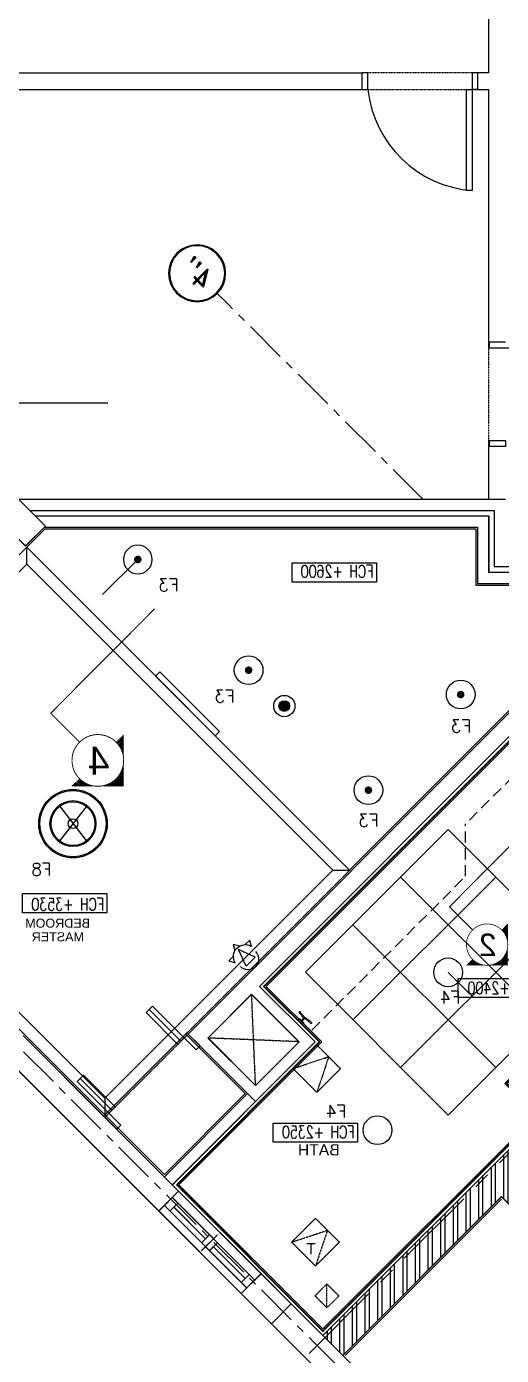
# Model space of a CAD drawing. Header units: millimetres. Extents: x 186805 to 449048, y 2167 to 51540.
# Drawn here: x 365461 to 369695, y 8753 to 20594 of the extents above; entities that cross this region are included whole.
import ezdxf
from ezdxf.enums import TextEntityAlignment as Align

# ---------------------------------------------------------------- set-up
doc = ezdxf.new("R2010")
doc.units = ezdxf.units.MM
for name, pattern in [('BC$0$DASHDOT2', [0.5, 0.25, -0.125, 0, -0.125]), ('BC$0$HIDDEN', [0.375, 0.25, -0.125]), ('BC$0$XR-BAS2-BLOCK-B$1$CENTER', [2, 1.25, -0.25, 0.25, -0.25]), ('CENTER', [2, 1.25, -0.25, 0.25, -0.25]), ('HIDDEN', [0.375, 0.25, -0.125]), ('HIDDEN2', [0.1875, 0.125, -0.0625]), ('PHANTOM2', [1.25, 0.625, -0.125, 0.125, -0.125, 0.125, -0.125]), ('TYPICAL.FLR HVAC DUCTING_xref(NID-R5-MO)$0$TYPICAL FLR.-HVAC_xref$0$HIDDEN', [0.375, 0.25, -0.125])]:
    doc.linetypes.add(name, pattern=pattern)
doc.layers.get('0').update_dxf_attribs({"linetype": 'CONTINUOUS'})
for name, color, linetype, lineweight in [('0-60x60-C', 3, 'CONTINUOUS', 13), ('ACCESS PANEL', 170, 'CONTINUOUS', 30), ('BC$0$0-tiles', 9, 'CONTINUOUS', 5), ('line', 1, 'CONTINUOUS', 18), ('NAK_dim', 8, 'CONTINUOUS', 50), ('wall', 4, 'CONTINUOUS', 25)]:
    doc.layers.add(name, color=color, linetype=linetype, lineweight=lineweight)
for name, color, linetype in [('0-cornice-C', 3, 'CONTINUOUS'), ('0TG-grid', 9, 'CENTER'), ('0TG-opening indicator', 8, 'PHANTOM2'), ('0TG-text', 4, 'CONTINUOUS'), ('A-ABOVE DOOR', 1, 'HIDDEN2'), ('A-CONC-BLDG', 6, 'CONTINUOUS'), ('a-door', 4, 'CONTINUOUS'), ('a-wall', 140, 'CONTINUOUS'), ('A-WIND', 4, 'CONTINUOUS'), ('ACCESS PANEL-TEMP', 5, 'CONTINUOUS'), ('ALAN', 6, 'CONTINUOUS'), ('BC$0$SHORE-AXE$0$A-SYMBOLS', 55, 'CONTINUOUS'), ('BC-dim', 1, 'CONTINUOUS'), ('BC-TILES', 2, 'CONTINUOUS'), ('dimension', 7, 'CONTINUOUS'), ('E-ARMATUR', 2, 'CONTINUOUS'), ('E-LITE-CLUG', 2, 'CONTINUOUS'), ('MEP', 16, 'CONTINUOUS'), ('SHADOW LINE', 151, 'CONTINUOUS'), ('SITE SURVEY ROOM$0$SITE SURVEY ROOM$0$DECORATIVE DETAILS-1$0$WALL FIXTURE DETAILS$0$ECO-WORLD DETAILS$0$FINAL ECO-1#$0$REV ECO$0$FINAL DRGS1$0$REFER', 7, 'CONTINUOUS'), ('TC-FLOORING', 41, 'CONTINUOUS'), ('TEXT', 3, 'CONTINUOUS'), ('txt1', 4, 'CONTINUOUS'), ('XR-3117-TF-$0$e-lite-iden', 61, 'CONTINUOUS'), ('XR-3117-TF-$0$e-lite-numb', 61, 'CONTINUOUS')]:
    doc.layers.add(name, color=color, linetype=linetype)
doc.layers.add('D-ACC 100MM ABOVE CEILING', color=7, linetype='CONTINUOUS', true_color=0xff8514)
doc.styles.add('BC$0$SHORE-AXE$0$ROMAND', font='ROMAND')
doc.styles.add('BW.B$0$SAS', font='sanss___.ttf')
doc.styles.add('ROMANS_075', font='romans.shx', dxfattribs={"width": 0.75})
doc.styles.add('XR-3117-TF-$0$E100', font='simplex.shx', dxfattribs={"height": 220})
doc.styles.add('XR-3117-TF-$0$e80', font='simplex.shx', dxfattribs={"height": 0.22})

# ---------------------------------------------------------------- blocks, each defined once
blk = doc.blocks.new('A$C7C4A1575')
at = {"layer": 'A-ABOVE DOOR', "color": 8, "linetype": 'Continuous'}
for p, q in [((81647, 42228), (82383, 41493)), ((81471, 42051), (82206, 41316))]:
    blk.add_line(p, q, dxfattribs=at)
at = {"layer": 'A-ABOVE DOOR', "color": 8}
for p, q in [((82121, 39916), (82864, 40658)), ((79442, 33750), (79442, 34750)), ((80572, 31500), (79542, 31500)), ((79542, 31350), (80572, 31350))]:
    blk.add_line(p, q, dxfattribs=at)
at = {"layer": 'A-CONC-BLDG', "color": 8}
for points in [[(81379, 42497), (81202, 42320), (80495, 43027), (80671, 43204)], [(83571, 35567), (86293, 32845), (86116, 32668), (83394, 35390)]]:
    blk.add_lwpolyline(points, close=True, dxfattribs=at)
at = {"layer": 'a-door', "color": 8, "lineweight": -3}
blk.add_line((82468, 39697), (82439, 39668), dxfattribs=at)
for points in [[(83111, 40340), (82722, 40729), (82757, 40764), (82863, 40658)], [(83083, 40312), (83054, 40283), (82772, 40566), (82863, 40658)], [(82800, 40595), (83083, 40312), (83111, 40340)], [(82439, 39668), (82050, 40057), (82015, 40022), (82121, 39916), (82185, 39979)]]:
    blk.add_lwpolyline(points, dxfattribs=at)
blk.add_lwpolyline([(82213, 40008), (82185, 39979), (82468, 39697), (82496, 39725)], close=True, dxfattribs=at)
at = {"layer": 'a-door', "color": 8}
for points in [[(79288, 34680), (79288, 34630), (79438, 34630), (79438, 34680)], [(79438, 33750), (79438, 33800), (78488, 33800)], [(79538, 31350), (79588, 31350), (79588, 32400)], [(79588, 32400), (79638, 32400), (79638, 31500), (79588, 31500)], [(79538, 31500), (79588, 31500)], [(80568, 31500), (80518, 31500), (80518, 31350), (80568, 31350)]]:
    blk.add_lwpolyline(points, dxfattribs=at)
blk.add_arc((79513, 31392), 1011, 6.128, 85.7504, dxfattribs=at)
at = {"layer": 'a-wall', "color": 8}
for p, q in [((80742, 42780), (79328, 41365)), ((80919, 42603), (78974, 40658)), ((81647, 42228), (81377, 42498)), ((81202, 42320), (81471, 42051)), ((81471, 42051), (81647, 42228)), ((79328, 41365), (79024, 41669)), ((82383, 41493), (82206, 41316)), ((83769, 40107), (82383, 41493)), ((80990, 39986), (82262, 41259)), ((82206, 41316), (83592, 39930)), ((81591, 40446), (82333, 41189)), ((82121, 39916), (81520, 40517)), ((81131, 39986), (81520, 40375)), ((81944, 39951), (81520, 40375)), ((82121, 39916), (79205, 37000)), ((81485, 39492), (80990, 39986)), ((81131, 39986), (81555, 39562)), ((81555, 39562), (81944, 39951)), ((79143, 37150), (81485, 39492)), ((79542, 35900), (78181, 35900)), ((79542, 35400), (79542, 35900)), ((79442, 35800), (78005, 35800)), ((79442, 35300), (79442, 35800)), ((79392, 35750), (78026, 35750)), ((79392, 35250), (79392, 35750)), ((79442, 35300), (83484, 35300)), ((83404, 35400), (79542, 35400)), ((83534, 35250), (79392, 35250)), ((83634, 35150), (79292, 35150)), ((79442, 34680), (79442, 35150)), ((79292, 34680), (79442, 34680)), ((79292, 33750), (79442, 33750)), ((79442, 31500), (79442, 33750)), ((79542, 31500), (79442, 31500)), ((79542, 31350), (79542, 31500)), ((84100, 31500), (80572, 31500)), ((80572, 31350), (80572, 31500)), ((79442, 31350), (79542, 31350)), ((79442, 30150), (79442, 31350)), ((84040, 31350), (80572, 31350))]:
    blk.add_line(p, q, dxfattribs=at)
at = {"layer": 'A-WIND', "color": 8}
for p, q in [((82333, 41443), (81598, 42179)), ((82262, 41372), (81527, 42108)), ((81577, 42058), (81647, 42129)), ((81612, 42094), (81895, 41811)), ((81859, 41775), (81930, 41846)), ((82001, 41846), (81859, 41705)), ((81930, 41705), (82001, 41775)), ((81965, 41740), (82248, 41457)), ((82213, 41422), (82284, 41493))]:
    blk.add_line(p, q, dxfattribs=at)
at = {"layer": 'ALAN', "color": 8}
blk.add_lwpolyline([(60643, 30034), (61969, 31360), (62004, 31324), (63418, 32739), (63383, 32774), (64695, 34086), (64695, 45150), (65870, 45150), (65870, 45100), (67870, 45100), (67870, 45150), (69570, 45150), (69570, 45100), (71570, 45100), (71570, 45150), (73270, 45150), (73270, 45100), (75270, 45100), (75270, 45150), (75543, 45150), (75686, 45007), (76075, 45396, -2.414214), (78479, 45396), (83783, 40093)], format="xyb", dxfattribs=at)
at = {"layer": 'D-ACC 100MM ABOVE CEILING', "color": 8}
blk.add_line((81591, 40446), (82333, 41189), dxfattribs=at)
at = {"layer": 'txt1', "color": 8}
blk.add_line((84105, 34291), (82836, 34291), dxfattribs=at)
blk = doc.blocks.new('A$C32DD6ECA')
at = {"layer": '0-60x60-C', "color": 16, "xscale": 0.04183124983683228, "yscale": 0.04183124983683228, "zscale": 0.04183124983683228, "rotation": 180}
blk.add_blockref('A$C7C4A1575', (4397.08, 2202.64), dxfattribs=at)
blk = doc.blocks.new('XR-3117-TF-$0$spot')
at = {"layer": 'MEP', "const_width": 31.1}
blk.add_lwpolyline([(-18, 0, 1), (18, 0, 1)], format="xyb", close=True, dxfattribs=at)
at = {"layer": 'MEP'}
blk.add_circle((0, 0), 128, dxfattribs=at)
at = {"layer": 'XR-3117-TF-$0$e-lite-iden', "style": 'XR-3117-TF-$0$E100'}
blk.add_attdef('TYPE', text='', height=220, dxfattribs=at).set_placement((541, -266), align=Align.MIDDLE)
at = {"layer": 'XR-3117-TF-$0$e-lite-numb', "style": 'XR-3117-TF-$0$e80'}
blk.add_attdef('NO', text='', height=200, dxfattribs=at).set_placement((281, 269), align=Align.MIDDLE)
blk = doc.blocks.new('W3')
at = {"layer": 'A-WIND'}
for p, q in [((-1020, 180), (20, 180)), ((-950, 80), (-950, 180)), ((-550, 130), (-950, 130)), ((-550, 80), (-550, 180)), ((-500, 230), (-500, 30)), ((-450, 80), (-450, 180)), ((-50, 130), (-450, 130)), ((-50, 80), (-50, 180)), ((-1020, 80), (20, 80))]:
    blk.add_line(p, q, dxfattribs=at)
blk = doc.blocks.new('BERTOCCI TOWEL RING TOP VIEW')
at = {"layer": 'line', "color": 1, "linetype": 'Continuous', "ltscale": 2}
for p, q in [((-15, 4), (-46, 3)), ((-15, -4), (-46, -5))]:
    blk.add_line(p, q, dxfattribs=at)
at = {"layer": 'line', "color": 1, "linetype": 'Continuous', "ltscale": 2, "flags": 128}
for points in [[(-63, 66, -0.109766), (-59, -28, 0.024849), (-63, -60, 0.015995)], [(-53, -76, -0.030906), (-49, -30, 0.10881), (-53, 68)], [(-63, -60, 0.006432), (-63, -75)]]:
    blk.add_lwpolyline(points, format="xyb", dxfattribs=at)
at = {"layer": 'line', "color": 1, "linetype": 'Continuous', "ltscale": 2}
blk.add_lwpolyline([(-16, 23), (5, 24), (6, -25), (-14, -25)], close=True, dxfattribs=at)
for centre, major_axis, ratio, start_param, end_param in [((-58, 67), (-1.23, 6.26), 0.78329, -1.570783, 1.570807), ((-58, -76), (-0.21, -6.63), 0.754264, 4.712389, 7.853982)]:
    blk.add_ellipse(centre, major_axis=major_axis, ratio=ratio, start_param=start_param, end_param=end_param, dxfattribs=at)
blk = doc.blocks.new('BC$0$SHORE-AXE$0$A-SYM18')
at = {"color": 0, "linetype": 'ByBlock'}
blk.add_line((0, 266), (0, 0), dxfattribs=at)
for radius in [508, 500, 492]:
    blk.add_circle((0, 774), radius, dxfattribs=at)
at = {"color": 0, "linetype": 'ByBlock', "style": 'BC$0$SHORE-AXE$0$ROMAND'}
blk.add_attdef('AXE_NUMBER', text='', height=360, dxfattribs=at).set_placement((0, 774), align=Align.MIDDLE)
blk = doc.blocks.new('F33')
at = {"layer": 'E-ARMATUR', "color": 16, "const_width": 31.1}
blk.add_lwpolyline([(-18, 0, 1), (18, 0, 1)], format="xyb", close=True, dxfattribs=at)
at = {"layer": 'E-ARMATUR', "color": 16}
blk.add_circle((0, 0), 128, dxfattribs=at)
blk = doc.blocks.new('f44')
at = {"layer": 'E-ARMATUR', "color": 16}
blk.add_circle((0, 0), 128, dxfattribs=at)
blk = doc.blocks.new('F66')
at = {"layer": 'E-ARMATUR'}
h = blk.add_hatch(color=16, dxfattribs=at)
h.paths.add_polyline_path([(-295, 0, -0.414214), (0, 295), (0, 305, 0.414214), (-305, 0, 0.414214), (0, -305), (0, -295, -0.414214)])
h.paths.add_polyline_path([(-195, 0, -0.414214), (0, 195), (0, 205, 0.414214), (-205, 0, 0.414214), (0, -205), (0, -195, -0.414214)], flags=17)
h = blk.add_hatch(color=16, dxfattribs=at)
h.paths.add_polyline_path([(195, 0), (205, 0, 0.414214), (0, 205), (0, 195, -0.414214)], flags=17)
h.paths.add_polyline_path([(295, 0), (305, 0, 0.414214), (0, 305), (0, 295, -0.414214)])
h = blk.add_hatch(color=16, dxfattribs=at)
h.paths.add_polyline_path([(205, 0), (195, 0, -0.414214), (0, -195), (0, -205, 0.414214)])
h.paths.add_polyline_path([(305, 0), (295, 0, -0.414214), (0, -295), (0, -305, 0.414214)])
at = {"layer": 'E-ARMATUR', "color": 16}
for p, q in [((124, -163), (-125, 162)), ((-125, -162), (125, 162))]:
    blk.add_line(p, q, dxfattribs=at)
for radius in [305, 295, 205, 195, 43.2]:
    blk.add_circle((0, 0), radius, dxfattribs=at)
blk = doc.blocks.new('A$C35C014DB')
h = blk.add_hatch()
h.set_pattern_fill('ANSI32', color=8, scale=300, angle=45, style=0)
h.set_pattern_definition([(270, (-1113830.39, -68292.97), (-112.5, -2e-14), []), (270, (-1113792.89, -68330.47), (-112.5, -2e-14), [])])
h.paths.add_polyline_path([(16842.4, 6045.2), (16807.1, 6009.8), (14844.9, 7972), (14880.2, 8007.4)])
h.paths.add_polyline_path([(14947.4, 6978.5), (14770.6, 7155.3), (15074.7, 7459.4), (14703.4, 7830.6), (14844.9, 7972), (16807.1, 6009.8), (16665.7, 5868.4), (15251.4, 7282.6)])
at = {"layer": 'MEP'}
h = blk.add_hatch(color=256, dxfattribs=at)
edge = h.paths.add_edge_path()
edge.add_ellipse((17187.4, 11655), major_axis=(-38.8, -27.2), ratio=1, start_angle=0, end_angle=360, ccw=False)
at = {"layer": 'SITE SURVEY ROOM$0$SITE SURVEY ROOM$0$DECORATIVE DETAILS-1$0$WALL FIXTURE DETAILS$0$ECO-WORLD DETAILS$0$FINAL ECO-1#$0$REV ECO$0$FINAL DRGS1$0$REFER'}
h = blk.add_hatch(dxfattribs=at)
h.set_pattern_fill('ANSI31', color=8, scale=82.345676, angle=181.12912, style=0)
h.set_pattern_definition([(313.87088, (22417.157, 8786.662), (-7.42041, -7.13356), [])])
h.paths.add_polyline_path([(18817.7, 10941.7, -0.3336055), (18621.5, 11137.1), (18622, 10941.3)])
h.paths.add_polyline_path([(18686.4, 11332.8), (18621, 11397.9), (18621.4, 11202.1, -0.1624033)])
h.paths.add_polyline_path([(19078.5, 10942.3), (19013.1, 11007.4, -0.1624033), (18882.7, 10941.9)])
h.paths.add_polyline_path([(18500.6, 11360), (18605.1, 11465), (18657.2, 11413.1), (18552.7, 11308.2)], flags=9)
h = blk.add_hatch(dxfattribs=at)
h.set_pattern_fill('ANSI31', color=8, scale=65.876541, angle=181.12912, style=0)
h.set_pattern_definition([(313.87088, (18232.939, 7622.172), (-5.936328, -5.706848), [])])
h.paths.add_polyline_path([(15353.4, 9346.2, -0.3336055), (15196.4, 9502.5), (15196.8, 9345.9)])
h.paths.add_polyline_path([(15248.3, 9659.1), (15196, 9711.1), (15196.3, 9554.5, -0.1624033)])
h.paths.add_polyline_path([(15562, 9346.7), (15509.7, 9398.8, -0.1624033), (15405.4, 9346.3)])
h.paths.add_polyline_path([(15099.7, 9680.9), (15183.3, 9764.8), (15225, 9723.4), (15141.3, 9639.4)], flags=9)
at = {"color": 8, "linetype": 'BC$0$HIDDEN', "ltscale": 400}
for p, q in [((14724.1, 11451.5), (15571.2, 10604.5)), ((15571.2, 10137.8), (15571.2, 10604.5)), ((16941.4, 8767.5), (15571.2, 10137.8))]:
    blk.add_line(p, q, dxfattribs=at)
at = {"color": 9}
blk.add_lwpolyline([(18256.7, 7480.6), (21664.9, 10888.8), (19320.8, 13232.9), (15480.1, 13232.9), (15480.1, 12732.9), (14110.5, 12732.9), (12284.6, 10907), (13111.9, 10079.7), (14695.2, 11662.9), (15134.9, 11662.9), (18065.7, 8732.2), (17535.4, 8201.8)], close=True, dxfattribs=at)
at = {"layer": '0-60x60-C', "color": 2}
for p, q in [((14453.9, 9282.2), (15726.7, 10555)), ((16999.5, 9282.2), (15726.7, 10555)), ((15726.7, 8009.4), (14453.9, 9282.2)), ((16999.5, 9282.2), (15726.7, 8009.4))]:
    blk.add_line(p, q, dxfattribs=at)
at = {"layer": '0-60x60-C', "color": 1}
for p, q in [((16151, 10130.7), (14878.2, 8857.9)), ((16575.2, 8857.9), (15302.5, 10130.7)), ((16151, 8433.7), (14878.2, 9706.5)), ((16575.2, 9706.5), (15302.5, 8433.7))]:
    blk.add_line(p, q, dxfattribs=at)
at = {"layer": '0-cornice-C', "color": 1}
for p, q in [((19483.5, 13070.3), (16605.6, 10192.3)), ((19483.5, 12920.4), (19483.5, 13070.3)), ((16755.5, 10192.3), (16605.6, 10192.3)), ((18055.1, 8742.8), (18798.1, 7999.9)), ((18787, 8160.8), (18787, 8010.9)), ((18787, 8152.3), (18787, 8010.9))]:
    blk.add_line(p, q, dxfattribs=at)
blk.add_lwpolyline([(19483.5, 12920.4), (16755.5, 10192.3), (18787, 8160.8), (21515, 10888.8)], close=True, dxfattribs=at)
at = {"layer": '0TG-grid', "linetype": 'BC$0$XR-BAS2-BLOCK-B$1$CENTER', "ltscale": 300}
for p, q in [((15951.4, 13497.9), (17691, 15237.5)), ((11609.8, 671.1), (22039.7, 11101))]:
    blk.add_line(p, q, dxfattribs=at)
at = {"layer": '0TG-grid', "linetype": 'BC$0$XR-BAS2-BLOCK-B$1$CENTER', "ltscale": 600}
blk.add_line((18663.2, 4189), (9081.9, 13770.3), dxfattribs=at)
at = {"layer": '0TG-opening indicator', "color": 1}
for p, q in [((17443.5, 8272.5), (17478.8, 9085.7)), ((17056.5, 8663.4), (17867.7, 8696.8))]:
    blk.add_line(p, q, dxfattribs=at)
at = {"layer": 'A-ABOVE DOOR', "linetype": 'Continuous'}
for p, q in [((17394, 6596.7), (18129.4, 7332.1)), ((17570.8, 6419.9), (18306.1, 7155.3))]:
    blk.add_line(p, q, dxfattribs=at)
at = {"layer": 'A-CONC-BLDG'}
blk.add_lwpolyline([(19857.6, 13797.9), (19317.3, 13257.6), (19494.1, 13080.9), (20034.4, 13621.2)], dxfattribs=at)
blk.add_lwpolyline([(17302.1, 6151.2), (17125.3, 6328), (16418.2, 5620.9), (16594.9, 5444.1)], close=True, dxfattribs=at)
at = {"layer": 'ACCESS PANEL', "linetype": 'HIDDEN', "ltscale": 0.4}
for p, q in [((17109.9, 8424.2), (16791.7, 8530.3)), ((16791.7, 8530.3), (16897.7, 8212.1))]:
    blk.add_line(p, q, dxfattribs=at)
at = {"layer": 'ACCESS PANEL', "linetype": 'HIDDEN2', "ltscale": 1.5}
blk.add_lwpolyline([(16685.6, 8424.2), (16897.7, 8212.1), (17109.9, 8424.2), (16897.7, 8636.3)], close=True, dxfattribs=at)
at = {"layer": 'ACCESS PANEL-TEMP', "linetype": 'HIDDEN2', "ltscale": 1.5}
for p, q in [((17121.2, 6877.3), (16803, 6983.3)), ((16803, 6983.3), (16909, 6665.1))]:
    blk.add_line(p, q, dxfattribs=at)
blk.add_lwpolyline([(16696.9, 6877.3), (16909, 6665.1), (17121.2, 6877.3), (16909, 7089.4)], close=True, dxfattribs=at)
at = {"layer": 'BC$0$0-tiles'}
blk.add_line((17365.7, 9156.4), (16701, 9821.1), dxfattribs=at)
at = {"layer": 'BC-dim', "color": 2, "linetype": 'BC$0$DASHDOT2', "ltscale": 650, "const_width": 10}
blk.add_lwpolyline([(19012.4, 11333.5), (19270, 11591.1), (18343.1, 12521.7)], dxfattribs=at)
at = {"layer": 'BC-dim', "color": 2, "linetype": 'BC$0$DASHDOT2', "ltscale": 500, "const_width": 10}
blk.add_lwpolyline([(15509.2, 9659.6), (15715.2, 9865.7), (14973.7, 10610.2)], dxfattribs=at)
at = {"layer": 'BC-TILES', "color": 71}
blk.add_lwpolyline([(16842.4, 6081.9), (18149.2, 7388.7), (16876.4, 8661.4), (17371.4, 9156.4), (15055.8, 11471.9), (14774.3, 11471.9), (13997.2, 10694.9), (14669, 10023.2), (14561.5, 9915.7), (13889.7, 10587.4), (13254.8, 9952.4), (14562, 8645.2), (14703.4, 8786.6), (15199.8, 8290.2), (14917, 8007.4)], close=True, dxfattribs=at)
at = {"layer": 'BC-TILES'}
blk.add_lwpolyline([(16842.4, 6087.6), (18143.5, 7388.7), (16870.7, 8661.4), (17365.7, 9156.4), (15054.2, 11467.9), (14775.9, 11467.9), (14002.9, 10694.9), (14674.7, 10023.2), (14561.5, 9910), (13889.7, 10581.8), (13260.4, 9952.4), (14562, 8650.8), (14703.4, 8792.3), (15205.5, 8290.2), (14922.6, 8007.4)], close=True, dxfattribs=at)
at = {"layer": 'dimension', "color": 9}
blk.add_line((18806.9, 12648.4), (18493.1, 12960.7), dxfattribs=at)
at = {"layer": 'E-LITE-CLUG', "linetype": 'HIDDEN2'}
blk.add_line((15726.7, 9282.2), (15514.6, 9070.1), dxfattribs=at)
at = {"layer": 'MEP'}
for p, q in [((17767.3, 11354.1), (18371.7, 11958.5)), ((17802.4, 11389.2), (18333.3, 11920)), ((17447.2, 9416.2), (17596, 9484.6)), ((17478.9, 9513.4), (17495, 9569.7)), ((17495, 9569.7), (17537.1, 9529)), ((17527.5, 9335.8), (17596, 9484.6)), ((17584.9, 9516.2), (17641.8, 9530.4)), ((17641.8, 9530.4), (17627.5, 9473.6)), ((17447.2, 9416.2), (17527.5, 9335.8)), ((17681, 9383.6), (17624.7, 9367.5)), ((17640.3, 9425.7), (17681, 9383.6))]:
    blk.add_line(p, q, dxfattribs=at)
at = {"layer": 'MEP', "linetype": 'TYPICAL.FLR HVAC DUCTING_xref(NID-R5-MO)$0$TYPICAL FLR.-HVAC_xref$0$HIDDEN', "ltscale": 0.5}
blk.add_line((16807.1, 6292.6), (16807.1, 6504.8), dxfattribs=at)
at = {"layer": 'MEP'}
blk.add_lwpolyline([(17803.4, 11390.2), (17765.5, 11428.1), (18297.7, 11960.2), (18335.6, 11922.3)], close=True, dxfattribs=at)
for points in [[(18282.6, 11727.2, 0, 0, 0), (18457, 11552.8, 75, 0, 0), (18563.1, 11446.8, 0, 0, 0)], [(18017.1, 11461.8, 0, 0, 0), (18191.5, 11287.3, 75, 0, 0), (18297.6, 11181.3, 0, 0, 0)]]:
    blk.add_lwpolyline(points, format="xyseb", dxfattribs=at)
at = {"layer": 'MEP', "linetype": 'TYPICAL.FLR HVAC DUCTING_xref(NID-R5-MO)$0$TYPICAL FLR.-HVAC_xref$0$HIDDEN', "ltscale": 0.5}
blk.add_lwpolyline([(16807.1, 6504.8), (16701, 6398.7), (16807.1, 6292.6), (16913.1, 6398.7)], close=True, dxfattribs=at)
at = {"layer": 'MEP'}
for centre, radius, start, end in [((17534.3, 9423), 106.1, 328.48103, 121.48354), ((17511.3, 9400), 95.2, 134.98228, 314.98228)]:
    blk.add_arc(centre, radius, start, end, dxfattribs=at)
at = {"layer": 'MEP', "extrusion": (0, 0, -1)}
for centre, major_axis, start_param, end_param in [((17187.1, 11655), (-54.5, 77.9), 3.7524579, 10.0356432), ((17187.4, 11655), (-38.8, -27.2), 5.3232542, 11.6064395)]:
    blk.add_ellipse(centre, major_axis=major_axis, ratio=1, start_param=start_param, end_param=end_param, dxfattribs=at)
at = {"layer": 'SHADOW LINE'}
blk.add_lwpolyline([(16842.4, 6104.5), (18126.5, 7388.7), (16853.8, 8661.4), (17348.7, 9156.4), (15049.2, 11455.9), (14780.9, 11455.9), (14019.9, 10694.9), (14691.6, 10023.2), (14561.5, 9893), (13889.7, 10564.8), (13277.4, 9952.4), (14562, 8667.8), (14703.4, 8809.2), (15222.5, 8290.2), (14939.6, 8007.4)], close=True, dxfattribs=at)
at = {"layer": 'SITE SURVEY ROOM$0$SITE SURVEY ROOM$0$DECORATIVE DETAILS-1$0$WALL FIXTURE DETAILS$0$ECO-WORLD DETAILS$0$FINAL ECO-1#$0$REV ECO$0$FINAL DRGS1$0$REFER', "color": 8}
for points, const_width in [([(18686.4, 11332.8, -1), (19013.1, 11007.4, -1), (18686.4, 11332.8)], 8.23), ([(15248.3, 9659.1, -1), (15509.7, 9398.8, -1), (15248.3, 9659.1)], 6.59)]:
    blk.add_lwpolyline(points, format="xyb", dxfattribs=dict(at, const_width=const_width))
at = {"layer": 'SITE SURVEY ROOM$0$SITE SURVEY ROOM$0$DECORATIVE DETAILS-1$0$WALL FIXTURE DETAILS$0$ECO-WORLD DETAILS$0$FINAL ECO-1#$0$REV ECO$0$FINAL DRGS1$0$REFER', "color": 1}
for points, const_width in [([(19013.3, 11007.5), (19078.5, 10942.3), (18622, 10941.3), (18621, 11399.8), (18687.2, 11333.6)], 4.94), ([(15509.8, 9398.9), (15562, 9346.7), (15196.8, 9345.9), (15196, 9712.7), (15249, 9659.7)], 3.95)]:
    blk.add_lwpolyline(points, dxfattribs=dict(at, const_width=const_width))
at = {"layer": 'TC-FLOORING', "color": 254, "ltscale": 0.24}
blk.add_line((16644.4, 5868.4), (15251.4, 7261.4), dxfattribs=at)
at = {"layer": 'TEXT', "color": 4}
for points in [[(16366.1, 12758.8), (17118.6, 12758.8), (17118.6, 12930.6), (16366.1, 12930.6)], [(18769.5, 9813.1), (19522, 9813.1), (19522, 9984.9), (18769.5, 9984.9)], [(14883.8, 9056.4), (15636.3, 9056.4), (15636.3, 9228.2), (14883.8, 9228.2)], [(16534.3, 7767.6), (17286.8, 7767.6), (17286.8, 7939.4), (16534.3, 7939.4)]]:
    blk.add_lwpolyline(points, close=True, dxfattribs=at)
at = {"layer": 'wall'}
for p, q in [((19557.6, 13497.9), (15215.1, 13497.9)), ((15315.1, 13397.9), (15315.1, 12897.9)), ((19457.6, 13397.9), (15315.1, 13397.9)), ((15365.1, 13347.9), (19407.6, 13347.9)), ((15365.1, 13347.9), (15365.1, 12847.9)), ((19327, 13247.9), (15465.1, 13247.9)), ((15465.1, 13247.9), (15465.1, 12747.9)), ((15365.1, 12847.9), (13928.7, 12847.9)), ((15315.1, 12897.9), (13949.4, 12897.9)), ((15465.1, 12747.9), (14104.3, 12747.9)), ((18044.5, 8732.2), (15128.7, 11647.9)), ((15066.6, 11497.9), (17408.1, 9156.4)), ((17408.1, 9156.4), (16913.1, 8661.4)), ((17056.5, 8663.4), (17478.8, 9085.7)), ((17056.5, 8663.4), (17478.8, 9085.7)), ((17056.5, 8663.4), (17478.8, 9085.7)), ((17056.5, 8663.4), (17478.8, 9085.7)), ((17478.8, 9085.7), (17867.7, 8696.8)), ((16913.1, 8661.4), (18185.9, 7388.7)), ((17054.6, 8661.4), (17443.5, 8272.5)), ((18044.5, 8732.2), (17443.5, 8131.1)), ((17867.7, 8696.8), (17443.5, 8272.5)), ((18787, 7989.7), (19515.3, 8718)), ((19692.1, 8541.2), (18306.1, 7155.3)), ((17514.2, 8201.8), (18256.7, 7459.4)), ((16842.4, 6045.2), (14880.2, 8007.4)), ((18129.4, 7332.1), (18787, 7989.7)), ((15251.4, 7282.6), (14947.4, 6978.5)), ((16665.7, 5868.4), (15251.4, 7282.6)), ((18306.1, 7155.3), (18129.4, 7332.1)), ((17125.3, 6328), (17394, 6596.7)), ((17394, 6596.7), (17570.8, 6419.9)), ((17570.8, 6419.9), (17300.4, 6149.6))]:
    blk.add_line(p, q, dxfattribs=at)
blk.add_lwpolyline([(17443.5, 8272.5), (17054.6, 8661.4), (17478.8, 9085.7), (17867.7, 8696.8)], close=True, dxfattribs=at)
at = {"layer": 'A-CONC-BLDG', "rotation": 225.0000000000737}
blk.add_blockref('W3', (17408.1, 6610.8), dxfattribs=at)
at = {"layer": 'BC$0$SHORE-AXE$0$A-SYMBOLS'}
ref = blk.add_blockref('BC$0$SHORE-AXE$0$A-SYM18', (17691, 15237.5), dxfattribs=dict(at, xscale=0.5000000000039431, yscale=0.5000000000039431, zscale=0.5000000000039431, rotation=315))
ref.add_attrib('AXE_NUMBER', '4"', dxfattribs={"layer": '0', "color": 3, "linetype": 'ByBlock', "height": 180, "rotation": 45, "style": 'BC$0$SHORE-AXE$0$ROMAND'}).set_placement((17964.4, 15511), align=Align.MIDDLE)
ref = blk.add_blockref('BC$0$SHORE-AXE$0$A-SYM18', (17691, 15237.5), dxfattribs=dict(at, xscale=0.5000000000039431, yscale=0.5000000000039431, zscale=0.5000000000039431, rotation=315))
ref.add_attrib('AXE_NUMBER', '4"', dxfattribs={"layer": '0', "color": 3, "linetype": 'ByBlock', "height": 180, "rotation": 45, "style": 'BC$0$SHORE-AXE$0$ROMAND'}).set_placement((17964.4, 15511), align=Align.MIDDLE)
at = {"layer": 'E-ARMATUR', "xscale": -1, "rotation": 180}
for name, p in [('F33', (17505.6, 11974.3)), ('F66', (19071.3, 10606.8))]:
    blk.add_blockref(name, p, dxfattribs=at)
at = {"layer": 'MEP', "rotation": 270}
blk.add_blockref('XR-3117-TF-$0$spot', (18493.1, 12960.7), dxfattribs=at)
at = {"layer": 'MEP', "xscale": -1, "rotation": 180}
for name, p in [('F33', (15614.6, 11757.2)), ('XR-3117-TF-$0$spot', (16437.4, 10905)), ('f44', (15726.7, 9282.2)), ('f44', (16356, 7875.1))]:
    blk.add_blockref(name, p, dxfattribs=at)
at = {"layer": 'NAK_dim', "color": 1, "rotation": 313.2767610659179}
blk.add_blockref('BERTOCCI TOWEL RING TOP VIEW', (17041.6, 8840.3), dxfattribs=at)
at = {"layer": '0TG-text', "style": 'BW.B$0$SAS'}
for s, height, p in [('BEDROOM', 80, (18919.9, 9680.2)), ('MASTER ', 80, (18973.5, 9558.8)), ('BATH', 100, (16693.4, 7650.6))]:
    blk.add_text(s, height=height, dxfattribs=at).set_placement(p)
at = {"layer": 'ACCESS PANEL-TEMP', "linetype": 'HIDDEN2', "ltscale": 1.5, "style": 'BW.B$0$SAS'}
blk.add_text('T ', height=100, dxfattribs=at).set_placement((16906.1, 6770.3))
at = {"layer": 'SITE SURVEY ROOM$0$SITE SURVEY ROOM$0$DECORATIVE DETAILS-1$0$WALL FIXTURE DETAILS$0$ECO-WORLD DETAILS$0$FINAL ECO-1#$0$REV ECO$0$FINAL DRGS1$0$REFER', "color": 3, "style": 'BW.B$0$SAS'}
for s, height, p in [('4', 250, (18745.6, 11293)), ('2', 200, (15295.7, 9627.3))]:
    blk.add_text(s, height=height, dxfattribs=at).set_placement(p, align=Align.TOP_LEFT)
at = {"layer": 'TEXT', "color": 2, "linetype": 'Continuous', "style": 'ROMANS_075'}
for s, p in [('F3', (18130.2, 12679.1)), ('F3', (17629, 11687.7)), ('F3', (15521.7, 11420.5)), ('F3', (16346.5, 10580.7)), ('F8', (19263.4, 10144.1)), ('F4', (15618.7, 9004.7)), ('F4', (16635.4, 7988))]:
    blk.add_text(s, height=110, dxfattribs=at).set_placement(p)
at = {"layer": 'TEXT', "color": 2, "linetype": 'Continuous', "char_height": 110, "attachment_point": 4, "style": 'ROMANS_075'}
for s, insert in [('FCH +2600', (16393.9, 12854.4)), ('FCH +3530', (18795, 9888.2)), ('FCH +2400', (14906.7, 9143.7)), ('FCH +2350', (16561.2, 7858.1))]:
    blk.add_mtext(s, dxfattribs=dict(at, insert=insert))

msp = doc.modelspace()

# ---------------------------------------------------------------- block references
at = {"linetype": 'ByBlock', "xscale": -1}
msp.add_blockref('A$C35C014DB', (384946.5, 2884.3), dxfattribs=at)
at = {"layer": '0-60x60-C', "color": 16, "xscale": 23.90557308239969, "yscale": 23.90557308239969, "zscale": 23.90557308239969}
msp.add_blockref('A$C32DD6ECA', (343908.2, -1123), dxfattribs=at)

doc.saveas('drawing.dxf')
